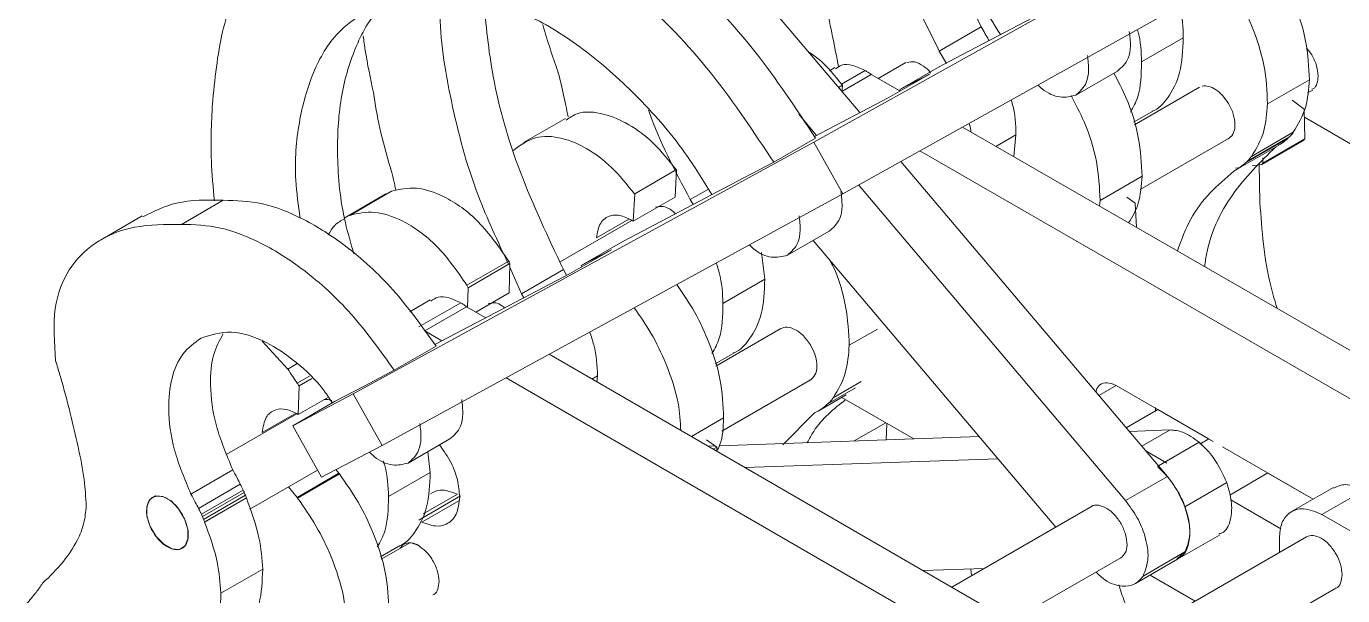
# Model space of a CAD drawing. Header units: inches. Extents: x 0 to 44.3, y 0 to 33.7.
# Drawn here: x 27.914 to 29.305, y 22.291 to 22.893 of the extents above; entities that cross this region are included whole.
import ezdxf

# ---------------------------------------------------------------- set-up
doc = ezdxf.new("R2010")
doc.units = ezdxf.units.IN
doc.header["$MEASUREMENT"] = 0

msp = doc.modelspace()

# ---------------------------------------------------------------- linework, layer by layer
at = {"color": 7, "linetype": 'Continuous', "lineweight": 15}
for p, q in [((29.3074, 23.0835), (28.7461, 22.7703)), ((28.7946, 22.8016), (28.5906, 23.0429)), ((29.3379, 23.029), (28.7766, 22.7158)), ((28.8897, 22.9631), (28.9228, 22.8922)), ((28.881, 22.8516), (28.9769, 22.9019)), ((28.9228, 22.8922), (28.8786, 22.8667)), ((29.1363, 22.8807), (29.0922, 22.8552)), ((28.8786, 22.8667), (28.8862, 22.8535)), ((28.4755, 22.8453), (28.4756, 22.8453)), ((28.7683, 22.8492), (28.7625, 22.8458)), ((28.8431, 22.8547), (28.8139, 22.8378)), ((28.8368, 22.826), (28.881, 22.8516)), ((29.0669, 22.8456), (29.0227, 22.8201)), ((28.7721, 22.8282), (28.7762, 22.8306)), ((28.7756, 22.8241), (28.8066, 22.842)), ((28.776, 22.8255), (28.7762, 22.8306)), ((28.837, 22.8245), (28.8066, 22.842)), ((28.8246, 22.8173), (28.8688, 22.8428)), ((28.8688, 22.8428), (28.8368, 22.826)), ((29.2253, 22.8108), (29.2695, 22.8363)), ((28.7467, 22.7764), (28.8246, 22.8173)), ((28.8375, 22.8248), (28.8368, 22.826)), ((29.1534, 22.8286), (29.0846, 22.7889)), ((29.2676, 22.8224), (29.273, 22.8255)), ((29.0838, 22.7914), (29.1031, 22.8025)), ((29.2512, 22.8149), (29.264, 22.8053)), ((29.264, 22.8053), (29.2646, 22.7738)), ((28.4836, 22.7955), (28.4394, 22.77)), ((28.749, 22.7776), (28.7303, 22.7999)), ((29.2642, 22.7967), (29.5082, 22.6561)), ((28.7479, 22.7747), (28.7037, 22.7492)), ((29.4588, 22.4662), (28.9031, 22.7864)), ((28.9596, 22.7783), (28.9572, 22.7552)), ((29.0907, 22.7203), (29.1849, 22.7746)), ((29.1837, 22.774), (29.1849, 22.7746)), ((29.203, 22.7494), (29.2471, 22.7749)), ((29.2043, 22.7505), (29.2485, 22.776)), ((29.2083, 22.7554), (29.2525, 22.7809)), ((28.7461, 22.7703), (28.2595, 22.5044)), ((28.7766, 22.7158), (28.7461, 22.7703)), ((29.416, 22.4398), (28.8581, 22.7613)), ((29.1925, 22.7414), (29.2367, 22.7669)), ((29.2021, 22.7486), (29.2463, 22.7741)), ((29.2635, 22.7725), (29.2193, 22.7469)), ((29.2646, 22.7738), (29.2205, 22.7483)), ((28.7037, 22.7492), (28.6723, 22.7327)), ((29.1195, 22.4172), (28.8381, 22.7501)), ((29.2193, 22.7469), (29.2089, 22.7455)), ((29.2164, 22.7472), (29.2173, 22.7067)), ((29.2203, 22.754), (29.2205, 22.7483)), ((28.2988, 22.7434), (28.2988, 22.7433)), ((28.5444, 22.6656), (28.6723, 22.7327)), ((28.5569, 22.716), (28.6011, 22.7415)), ((28.5996, 22.7124), (28.6011, 22.7415)), ((29.0485, 22.7089), (29.0927, 22.7344)), ((29.1967, 22.7438), (29.1914, 22.7431)), ((28.6347, 22.7209), (28.6155, 22.7098)), ((29.0753, 22.3917), (28.7934, 22.7252)), ((28.1222, 22.7091), (28.078, 22.6836)), ((28.2941, 22.7157), (28.2499, 22.6902)), ((28.2559, 22.6931), (28.3001, 22.7186)), ((28.7766, 22.7158), (28.29, 22.4499)), ((28.5554, 22.6869), (28.5569, 22.716)), ((28.5554, 22.6869), (28.5996, 22.7124)), ((28.5569, 22.716), (28.5567, 22.7157)), ((28.6155, 22.7098), (28.6185, 22.7045)), ((29.0477, 22.703), (29.0485, 22.7089)), ((29.0768, 22.7122), (29.0856, 22.706)), ((29.0856, 22.706), (29.0869, 22.6804)), ((28.0368, 22.6925), (27.9926, 22.667)), ((28.5538, 22.6876), (28.478, 22.6439)), ((28.5002, 22.64), (28.5444, 22.6656)), ((28.7623, 22.6764), (28.7181, 22.6509)), ((28.7454, 22.6667), (29.0016, 22.3636)), ((28.488, 22.6313), (28.5322, 22.6568)), ((28.5322, 22.6568), (28.5002, 22.64)), ((28.6909, 22.6538), (28.6943, 22.6255)), ((28.3796, 22.6193), (28.4238, 22.6448)), ((28.3808, 22.6166), (28.425, 22.6421)), ((28.4244, 22.6113), (28.425, 22.6421)), ((28.425, 22.6385), (28.4374, 22.6103)), ((28.4816, 22.6358), (28.4374, 22.6103)), ((28.4816, 22.6358), (28.485, 22.6298)), ((28.5009, 22.6388), (28.5002, 22.64)), ((28.3457, 22.5566), (28.488, 22.6313)), ((28.6943, 22.6255), (28.6501, 22.6)), ((28.3804, 22.5959), (28.3808, 22.6166)), ((28.3891, 22.5909), (28.4244, 22.6113)), ((28.4374, 22.6103), (28.4398, 22.606)), ((28.341, 22.6039), (28.3192, 22.5913)), ((28.3289, 22.5752), (28.3731, 22.6007)), ((28.3351, 22.5711), (28.3793, 22.5966)), ((28.3996, 22.5849), (28.3793, 22.5966)), ((28.3533, 22.5606), (28.3351, 22.5711)), ((28.7113, 22.5734), (28.6427, 22.5338)), ((28.1906, 22.5307), (28.1633, 22.56)), ((28.347, 22.555), (28.3028, 22.5295)), ((27.9452, 22.5392), (27.9452, 22.5392)), ((29.0313, 22.2196), (28.4664, 22.5463)), ((28.6419, 22.5363), (28.661, 22.5473)), ((28.1906, 22.5307), (28.2005, 22.5364)), ((28.3028, 22.5295), (28.2718, 22.5131)), ((28.2005, 22.5158), (28.2134, 22.5233)), ((28.2015, 22.4828), (28.2024, 22.5128)), ((28.2024, 22.5128), (28.216, 22.5207)), ((28.2398, 22.4964), (28.2718, 22.5131)), ((29.0313, 22.1685), (28.421, 22.5214)), ((28.5176, 22.5235), (28.5169, 22.517)), ((28.6489, 22.4652), (28.7433, 22.5197)), ((28.7411, 22.519), (28.7432, 22.5196)), ((28.7603, 22.4936), (28.79, 22.5108)), ((28.7665, 22.5004), (28.7961, 22.5176)), ((29.1679, 22.4542), (29.0653, 22.5133)), ((28.2595, 22.5044), (28.1956, 22.4708)), ((28.1956, 22.4708), (28.2398, 22.4964)), ((28.2015, 22.4828), (28.2333, 22.5011)), ((28.29, 22.4499), (28.2595, 22.5044)), ((28.7505, 22.4862), (28.7802, 22.5033)), ((28.7756, 22.5007), (28.8516, 22.4569)), ((28.2, 22.4834), (28.1262, 22.4408)), ((28.7132, 22.4507), (28.7468, 22.4843)), ((29.107, 22.4857), (29.1068, 22.4899)), ((29.1095, 22.4878), (29.1631, 22.4569)), ((28.2261, 22.4163), (28.1956, 22.4708)), ((28.7886, 22.4547), (28.822, 22.4739)), ((28.8232, 22.4732), (28.8225, 22.4559)), ((28.3617, 22.4569), (28.3175, 22.4314)), ((28.6328, 22.4559), (28.6435, 22.448)), ((28.9207, 22.4593), (28.6464, 22.4497)), ((29.1225, 22.4664), (29.0792, 22.4648)), ((29.1632, 22.4569), (29.1538, 22.4515)), ((28.29, 22.4499), (28.2261, 22.4163)), ((28.3383, 22.4433), (28.341, 22.4215)), ((28.6414, 22.4495), (28.6341, 22.4493)), ((28.6435, 22.448), (28.6399, 22.4459)), ((28.6435, 22.448), (28.6436, 22.4438)), ((29.0967, 22.4442), (29.1189, 22.4314)), ((29.2736, 22.3933), (29.1778, 22.4485)), ((28.9404, 22.436), (28.6732, 22.4267)), ((28.1324, 22.4242), (28.0882, 22.3986)), ((28.1505, 22.3826), (28.2219, 22.4239)), ((28.2002, 22.3951), (28.2444, 22.4206)), ((28.2008, 22.3944), (28.245, 22.4199)), ((28.2008, 22.3944), (28.245, 22.4199)), ((28.2444, 22.4206), (28.2414, 22.4243)), ((28.245, 22.4199), (28.2444, 22.4206)), ((28.245, 22.4199), (28.245, 22.4199)), ((28.341, 22.4215), (28.2968, 22.396)), ((29.0753, 22.3917), (29.1195, 22.4172)), ((29.1854, 22.3976), (29.2257, 22.4209)), ((29.2257, 22.4208), (29.2736, 22.3932)), ((28.1403, 22.4089), (28.0962, 22.3834)), ((28.1434, 22.4028), (28.0992, 22.3773)), ((28.1445, 22.4003), (28.1003, 22.3748)), ((28.2002, 22.3951), (28.1912, 22.4061)), ((29.138, 22.3852), (29.1822, 22.4107)), ((29.2949, 22.4056), (29.2507, 22.3801)), ((29.2827, 22.377), (29.3269, 22.4025)), ((28.1457, 22.3973), (28.1015, 22.3718)), ((28.1467, 22.3947), (28.1025, 22.3692)), ((28.1468, 22.3945), (28.1026, 22.369)), ((28.2008, 22.3944), (28.2002, 22.3951)), ((28.2008, 22.3944), (28.2008, 22.3944)), ((28.3288, 22.3711), (28.373, 22.3966)), ((28.3322, 22.369), (28.3711, 22.3914)), ((29.0393, 22.3854), (28.8918, 22.3003)), ((29.1866, 22.3924), (29.2395, 22.3619)), ((29.5164, 22.2423), (29.2827, 22.377)), ((28.3192, 22.347), (28.2891, 22.3297)), ((28.3288, 22.3441), (28.3284, 22.3443)), ((29.1303, 22.3297), (29.1745, 22.3552)), ((29.2664, 22.3534), (29.1306, 22.275)), ((29.2378, 22.3518), (29.2378, 22.3369)), ((28.2883, 22.3322), (28.3077, 22.3434)), ((28.9543, 22.2642), (29.0704, 22.3312)), ((29.086, 22.3042), (29.1302, 22.3297)), ((29.0939, 22.312), (29.1381, 22.3375)), ((29.13, 22.3301), (29.1381, 22.3375)), ((28.164, 22.3194), (28.1198, 22.2939)), ((28.8616, 22.3177), (28.926, 22.32)), ((29.1013, 22.313), (29.1489, 22.2856)), ((29.1618, 22.2209), (29.2976, 22.2993))]:
    msp.add_line(p, q, dxfattribs=at)
at = {"color": 8, "linetype": 'Continuous', "lineweight": 15}
for p, q in [((28.7754, 22.8316), (28.8004, 22.846)), ((28.9596, 22.7783), (28.9384, 22.766)), ((28.5165, 22.6695), (28.5505, 22.6891)), ((28.7835, 22.5559), (28.8132, 22.573)), ((28.5176, 22.5235), (28.5117, 22.5201)), ((29.0471, 22.5028), (29.0653, 22.5133)), ((28.1635, 22.4636), (28.1987, 22.4839)), ((29.0761, 22.4685), (29.1095, 22.4878)), ((28.6167, 22.4594), (28.6508, 22.4791)), ((29.0926, 22.4491), (29.1225, 22.4664)), ((29.11, 22.4284), (29.1531, 22.4533)), ((28.3336, 22.3776), (28.3696, 22.3984))]:
    msp.add_line(p, q, dxfattribs=at)
at = {"color": 7, "linetype": 'Continuous', "lineweight": 15, "flags": 128}
msp.add_lwpolyline([(28.0452, 22.3642), (28.0417, 22.3753), (28.0415, 22.3854), (28.0446, 22.3928), (28.0506, 22.3966), (28.0585, 22.396), (28.0671, 22.3913), (28.0751, 22.383), (28.0814, 22.3726), (28.0848, 22.3614), (28.085, 22.3514), (28.0819, 22.3439), (28.0759, 22.3402), (28.0681, 22.3407), (28.0594, 22.3455), (28.0514, 22.3537), (28.0452, 22.3642)], dxfattribs=at)
at = {"color": 7, "linetype": 'Continuous', "lineweight": 15}
for points, knots in [([(28.9431, 22.8842), (28.9289, 22.9074), (28.8954, 22.9618), (28.831, 23.0348), (28.7566, 23.1004), (28.6853, 23.1446), (28.6203, 23.1707), (28.5627, 23.1815), (28.5078, 23.1797), (28.4763, 23.1665), (28.4603, 23.1598)], [0, 0, 0, 0, 0.1083842, 0.2539875, 0.3973761, 0.5400737, 0.6525716, 0.7660476, 0.8814207, 1, 1, 1, 1]), ([(28.2638, 23.0497), (28.2835, 23.0575), (28.3223, 23.0728), (28.3914, 23.0691), (28.4636, 23.0469), (28.5386, 23.0054), (28.6134, 22.9453), (28.6863, 22.868), (28.7272, 22.8061), (28.7479, 22.7747)], [0, 0, 0, 0, 0.144583, 0.284827, 0.42289, 0.56018, 0.704334, 0.850233, 1, 1, 1, 1]), ([(28.8005, 23.0586), (28.8105, 23.0269), (28.8311, 22.9622), (28.8625, 22.8989), (28.8786, 22.8667)], [0, 0, 0, 0, 0.490327, 1, 1, 1, 1]), ([(28.2196, 23.0242), (28.2393, 23.032), (28.2781, 23.0473), (28.3472, 23.0436), (28.4194, 23.0214), (28.4944, 22.9799), (28.5692, 22.9198), (28.6421, 22.8425), (28.683, 22.7806), (28.7037, 22.7492)], [0, 0, 0, 0, 0.144583, 0.2848275, 0.4228897, 0.5601804, 0.7043337, 0.8502335, 1, 1, 1, 1]), ([(28.1111, 22.8153), (28.1139, 22.8415), (28.1195, 22.8943), (28.1452, 22.9532), (28.1752, 22.9944), (28.1986, 23.0096), (28.2086, 23.0161)], [0, 0, 0, 0, 0.292519, 0.587826, 0.824237, 1, 1, 1, 1]), ([(28.7723, 22.8499), (28.768, 22.8712), (28.7606, 22.9086), (28.751, 22.9546), (28.7454, 22.9821), (28.7423, 22.9937), (28.7416, 22.9966)], [0, 0, 0, 0, 0.436999, 0.766526, 0.940034, 1, 1, 1, 1]), ([(29.2695, 22.8363), (29.2689, 22.8497), (29.2677, 22.8762), (29.2546, 22.9163), (29.2404, 22.9469), (29.2302, 22.9618), (29.2266, 22.9669)], [0, 0, 0, 0, 0.321807, 0.632637, 0.87441, 1, 1, 1, 1]), ([(29.2253, 22.8108), (29.2247, 22.8242), (29.2236, 22.8506), (29.2104, 22.8908), (29.1961, 22.9216), (29.1857, 22.9367), (29.182, 22.942)], [0, 0, 0, 0, 0.320191, 0.62946, 0.870019, 1, 1, 1, 1]), ([(28.6385, 22.715), (28.6291, 22.7301), (28.6054, 22.7686), (28.5586, 22.8214), (28.5028, 22.8706), (28.4443, 22.9069), (28.3857, 22.9282), (28.3286, 22.9335), (28.2968, 22.9213), (28.2807, 22.9151)], [0, 0, 0, 0, 0.095834, 0.243562, 0.389043, 0.533823, 0.686048, 0.840551, 1, 1, 1, 1]), ([(28.3525, 22.928), (28.352, 22.9219), (28.3496, 22.8871), (28.3617, 22.8141), (28.3852, 22.7229), (28.4121, 22.6659), (28.4233, 22.6422)], [0, 0, 0, 0, 0.072965, 0.412366, 0.756089, 1, 1, 1, 1]), ([(28.2996, 22.9206), (28.2956, 22.9176), (28.2791, 22.9056), (28.2605, 22.8706), (28.2448, 22.8183), (28.2416, 22.7555), (28.2465, 22.6991), (28.2571, 22.6634), (28.2603, 22.6524)], [0, 0, 0, 0, 0.069058, 0.278255, 0.484194, 0.688978, 0.903988, 1, 1, 1, 1]), ([(28.3973, 22.9215), (28.3998, 22.8945), (28.4052, 22.8358), (28.4334, 22.7375), (28.4654, 22.67), (28.4816, 22.6358)], [0, 0, 0, 0, 0.294912, 0.642634, 1, 1, 1, 1]), ([(29.1321, 22.9142), (29.1322, 22.914), (29.1359, 22.9022), (29.1361, 22.8913), (29.1363, 22.8807)], [0, 0, 0, 0, 0.019406, 1, 1, 1, 1]), ([(28.2713, 22.9077), (28.2616, 22.901), (28.2393, 22.8857), (28.2159, 22.8455), (28.2011, 22.7925), (28.1965, 22.7398), (28.2017, 22.7036), (28.2036, 22.6901)], [0, 0, 0, 0, 0.178376, 0.409885, 0.637789, 0.864414, 1, 1, 1, 1]), ([(28.4756, 22.8453), (28.47, 22.8614), (28.4643, 22.878), (28.4599, 22.8944), (28.4598, 22.8949)], [0, 0, 0, 0, 0.968577, 1, 1, 1, 1]), ([(28.9228, 22.8922), (28.9255, 22.8877), (28.9284, 22.8829), (28.9309, 22.878), (28.931, 22.8778)], [0, 0, 0, 0, 0.957889, 1, 1, 1, 1]), ([(29.0793, 22.8874), (29.0799, 22.8822), (29.0812, 22.8717), (29.0783, 22.8555), (29.0712, 22.8494), (29.0669, 22.8456)], [0, 0, 0, 0, 0.276451, 0.55321, 1, 1, 1, 1]), ([(29.0877, 22.8894), (29.0879, 22.8889), (29.0917, 22.877), (29.0919, 22.8658), (29.0922, 22.8552)], [0, 0, 0, 0, 0.039238, 1, 1, 1, 1]), ([(28.2809, 22.823), (28.2777, 22.8379), (28.2734, 22.858), (28.2708, 22.8775), (28.2701, 22.8826)], [0, 0, 0, 0, 0.739518, 1, 1, 1, 1]), ([(29.1363, 22.8807), (29.1358, 22.8679), (29.1347, 22.8427), (29.1214, 22.8181), (29.1102, 22.8052), (29.1033, 22.8028), (29.103, 22.8027)], [0, 0, 0, 0, 0.3631284, 0.7138704, 0.9866875, 1, 1, 1, 1]), ([(28.7762, 22.8306), (28.7683, 22.8405), (28.757, 22.8548), (28.744, 22.8634), (28.7401, 22.866)], [0, 0, 0, 0, 0.697165, 1, 1, 1, 1]), ([(29.0351, 22.8619), (29.0357, 22.8567), (29.037, 22.8462), (29.0341, 22.83), (29.027, 22.8239), (29.0227, 22.8201)], [0, 0, 0, 0, 0.2764509, 0.5532102, 1, 1, 1, 1]), ([(29.2788, 22.8403), (29.2783, 22.8442), (29.2775, 22.852), (29.2723, 22.863), (29.2679, 22.8682), (29.2663, 22.8702)], [0, 0, 0, 0, 0.392979, 0.773059, 1, 1, 1, 1]), ([(28.4758, 22.8447), (28.4757, 22.8448), (28.4756, 22.845), (28.4756, 22.8453), (28.4755, 22.8453)], [0, 0, 0, 0, 0.605176, 1, 1, 1, 1]), ([(28.4761, 22.8437), (28.476, 22.8439), (28.4759, 22.8442), (28.4758, 22.8446), (28.4758, 22.8447)], [0, 0, 0, 0, 0.560071, 1, 1, 1, 1]), ([(28.8004, 22.846), (28.796, 22.8481), (28.7872, 22.8522), (28.7759, 22.8532), (28.7711, 22.8494), (28.7691, 22.8479)], [0, 0, 0, 0, 0.378133, 0.743167, 1, 1, 1, 1]), ([(28.8066, 22.842), (28.8055, 22.8428), (28.8034, 22.8443), (28.8013, 22.8455), (28.8004, 22.846)], [0, 0, 0, 0, 0.5553537, 1, 1, 1, 1]), ([(28.8444, 22.8546), (28.8471, 22.8552), (28.8524, 22.8563), (28.8613, 22.8515), (28.8671, 22.8469), (28.8691, 22.8439), (28.8692, 22.8438)], [0, 0, 0, 0, 0.361158, 0.711033, 0.988104, 1, 1, 1, 1]), ([(29.0922, 22.8552), (29.0919, 22.8421), (29.0914, 22.8214), (29.0834, 22.8074), (29.0804, 22.8022)], [0, 0, 0, 0, 0.630054, 1, 1, 1, 1]), ([(28.4866, 22.7972), (28.4857, 22.8012), (28.4831, 22.8137), (28.48, 22.8292), (28.4769, 22.8408), (28.4761, 22.8437)], [0, 0, 0, 0, 0.261453, 0.810309, 1, 1, 1, 1]), ([(29.0227, 22.8201), (29.0174, 22.8188), (29.0069, 22.8161), (28.9916, 22.8224), (28.9842, 22.8295), (28.9828, 22.8308)], [0, 0, 0, 0, 0.455305, 0.895365, 1, 1, 1, 1]), ([(29.0927, 22.7344), (29.092, 22.7478), (29.0908, 22.7742), (29.079, 22.8126), (29.0675, 22.8348), (29.063, 22.8434)], [0, 0, 0, 0, 0.3884656, 0.7636815, 1, 1, 1, 1]), ([(29.2525, 22.7809), (29.2576, 22.7892), (29.2669, 22.8044), (29.2687, 22.8264), (29.2695, 22.8363)], [0, 0, 0, 0, 0.551073, 1, 1, 1, 1]), ([(29.272, 22.8264), (29.2727, 22.8266), (29.2753, 22.8273), (29.2779, 22.8321), (29.2785, 22.8375), (29.2788, 22.8403)], [0, 0, 0, 0, 0.1337023, 0.5598643, 1, 1, 1, 1]), ([(28.2988, 22.7433), (28.2948, 22.7574), (28.287, 22.7844), (28.2828, 22.8105), (28.2809, 22.823)], [0, 0, 0, 0, 0.522663, 1, 1, 1, 1]), ([(29.0485, 22.7089), (29.0478, 22.7223), (29.0466, 22.7486), (29.0345, 22.7876), (29.0227, 22.8104), (29.018, 22.8196)], [0, 0, 0, 0, 0.382546, 0.752045, 1, 1, 1, 1]), ([(29.1849, 22.7746), (29.1866, 22.7763), (29.1901, 22.7797), (29.1914, 22.7891), (29.1896, 22.8), (29.1847, 22.8109), (29.1779, 22.82), (29.1705, 22.8264), (29.1628, 22.8301), (29.1585, 22.8298), (29.1562, 22.8297)], [0, 0, 0, 0, 0.135992, 0.267277, 0.398561, 0.534552, 0.653928, 0.769122, 0.88358, 1, 1, 1, 1]), ([(28.1129, 22.7085), (28.1116, 22.7226), (28.1081, 22.7598), (28.11, 22.794), (28.1111, 22.8153)], [0, 0, 0, 0, 0.38117, 1, 1, 1, 1]), ([(28.6009, 22.7412), (28.593, 22.751), (28.5775, 22.7704), (28.5505, 22.7904), (28.5227, 22.8018), (28.499, 22.8039), (28.4883, 22.7964), (28.4846, 22.7938)], [0, 0, 0, 0, 0.212332, 0.418616, 0.624531, 0.871156, 1, 1, 1, 1]), ([(28.5714, 22.8041), (28.5716, 22.8035), (28.5827, 22.7716), (28.5993, 22.7405), (28.6155, 22.7098)], [0, 0, 0, 0, 0.016935, 1, 1, 1, 1]), ([(28.9544, 22.815), (28.9549, 22.8137), (28.959, 22.8009), (28.9593, 22.789), (28.9596, 22.7783)], [0, 0, 0, 0, 0.102128, 1, 1, 1, 1]), ([(29.2083, 22.7554), (29.2134, 22.7637), (29.2227, 22.7789), (29.2245, 22.8009), (29.2253, 22.8108)], [0, 0, 0, 0, 0.551073, 1, 1, 1, 1]), ([(28.91, 22.7902), (28.9106, 22.7887), (28.9117, 22.7856), (28.9119, 22.7827), (28.912, 22.7812)], [0, 0, 0, 0, 0.503507, 1, 1, 1, 1]), ([(28.5567, 22.7157), (28.5488, 22.7255), (28.5333, 22.7449), (28.5064, 22.7648), (28.4784, 22.7765), (28.4501, 22.7778), (28.436, 22.7671), (28.4287, 22.7616)], [0, 0, 0, 0, 0.188124, 0.37089, 0.553328, 0.771835, 1, 1, 1, 1]), ([(29.2463, 22.7741), (29.2464, 22.7743), (29.2467, 22.7745), (29.247, 22.7748), (29.2471, 22.7749)], [0, 0, 0, 0, 0.560542, 1, 1, 1, 1]), ([(29.2471, 22.7749), (29.2474, 22.7751), (29.2479, 22.7755), (29.2483, 22.7759), (29.2485, 22.776)], [0, 0, 0, 0, 0.561161, 1, 1, 1, 1]), ([(29.2485, 22.776), (29.2493, 22.7768), (29.2507, 22.7782), (29.2519, 22.78), (29.2524, 22.7808)], [0, 0, 0, 0, 0.564393, 1, 1, 1, 1]), ([(29.2524, 22.7808), (29.2524, 22.7808), (29.2524, 22.7808), (29.2525, 22.7808), (29.2525, 22.7809), (29.2525, 22.7809)], [0, 0, 0, 0, 0.320826, 0.592047, 1, 1, 1, 1]), ([(29.1589, 22.639), (29.1592, 22.6415), (29.1632, 22.6718), (29.1864, 22.7185), (29.2178, 22.7496), (29.2338, 22.7653)], [0, 0, 0, 0, 0.0434159, 0.515166, 1, 1, 1, 1]), ([(29.2366, 22.7671), (29.2381, 22.7679), (29.2416, 22.7698), (29.2446, 22.7726), (29.2463, 22.7741)], [0, 0, 0, 0, 0.436121, 1, 1, 1, 1]), ([(29.2646, 22.7738), (29.2645, 22.7735), (29.2641, 22.7731), (29.2637, 22.7727), (29.2635, 22.7725)], [0, 0, 0, 0, 0.492462, 1, 1, 1, 1]), ([(29.1896, 22.7398), (29.1921, 22.7412), (29.1965, 22.7436), (29.2004, 22.7471), (29.2021, 22.7486)], [0, 0, 0, 0, 0.55995, 1, 1, 1, 1]), ([(29.2021, 22.7486), (29.2023, 22.7487), (29.2025, 22.749), (29.2028, 22.7493), (29.203, 22.7494)], [0, 0, 0, 0, 0.560542, 1, 1, 1, 1]), ([(29.203, 22.7494), (29.2032, 22.7496), (29.2037, 22.75), (29.2041, 22.7504), (29.2043, 22.7505)], [0, 0, 0, 0, 0.561161, 1, 1, 1, 1]), ([(29.2043, 22.7505), (29.2051, 22.7513), (29.2065, 22.7527), (29.2077, 22.7545), (29.2082, 22.7552)], [0, 0, 0, 0, 0.564393, 1, 1, 1, 1]), ([(29.2082, 22.7552), (29.2082, 22.7553), (29.2082, 22.7553), (29.2083, 22.7553), (29.2083, 22.7554), (29.2083, 22.7554)], [0, 0, 0, 0, 0.320826, 0.592047, 1, 1, 1, 1]), ([(29.2205, 22.7483), (29.2203, 22.748), (29.2199, 22.7476), (29.2195, 22.7472), (29.2193, 22.7469)], [0, 0, 0, 0, 0.492462, 1, 1, 1, 1]), ([(28.2991, 22.7427), (28.299, 22.7428), (28.2989, 22.7431), (28.2989, 22.7433), (28.2988, 22.7434)], [0, 0, 0, 0, 0.60552, 1, 1, 1, 1]), ([(28.2994, 22.7417), (28.2993, 22.7419), (28.2992, 22.7422), (28.2991, 22.7426), (28.2991, 22.7427)], [0, 0, 0, 0, 0.559969, 1, 1, 1, 1]), ([(28.3045, 22.7201), (28.3041, 22.7218), (28.3029, 22.7274), (28.3014, 22.7346), (28.2998, 22.7402), (28.2994, 22.7417)], [0, 0, 0, 0, 0.235932, 0.782562, 1, 1, 1, 1]), ([(29.0786, 22.6852), (29.0825, 22.6917), (29.0905, 22.7051), (29.092, 22.7244), (29.0927, 22.7344)], [0, 0, 0, 0, 0.485966, 1, 1, 1, 1]), ([(29.1301, 22.6555), (29.1344, 22.6672), (29.1475, 22.7032), (29.1726, 22.7251), (29.1896, 22.7398)], [0, 0, 0, 0, 0.3244129, 1, 1, 1, 1]), ([(28.4238, 22.6448), (28.4137, 22.6594), (28.3935, 22.6884), (28.3577, 22.7136), (28.3253, 22.7244), (28.3086, 22.7206), (28.3001, 22.7186)], [0, 0, 0, 0, 0.277052, 0.55072, 0.77057, 1, 1, 1, 1]), ([(28.0374, 22.6914), (28.0488, 22.6972), (28.074, 22.7099), (28.1052, 22.7094), (28.1222, 22.7091)], [0, 0, 0, 0, 0.453525, 1, 1, 1, 1]), ([(28.1222, 22.7091), (28.1358, 22.7087), (28.1628, 22.7079), (28.2073, 22.6904), (28.2544, 22.6605), (28.3034, 22.616), (28.3324, 22.5755), (28.347, 22.555)], [0, 0, 0, 0, 0.187705, 0.372793, 0.557254, 0.775985, 1, 1, 1, 1]), ([(28.7747, 22.7182), (28.7753, 22.713), (28.7766, 22.7025), (28.7736, 22.6863), (28.7666, 22.6802), (28.7623, 22.6764)], [0, 0, 0, 0, 0.276453, 0.553211, 1, 1, 1, 1]), ([(29.2173, 22.7067), (29.2193, 22.6774), (29.2217, 22.6411), (29.2331, 22.6024), (29.2353, 22.5949)], [0, 0, 0, 0, 0.807325, 1, 1, 1, 1]), ([(28.3796, 22.6193), (28.3695, 22.6339), (28.3493, 22.6629), (28.3135, 22.6881), (28.2811, 22.6989), (28.2644, 22.6951), (28.2559, 22.6931)], [0, 0, 0, 0, 0.277052, 0.55072, 0.77057, 1, 1, 1, 1]), ([(28.5165, 22.6695), (28.5175, 22.6751), (28.5195, 22.6863), (28.5301, 22.6934), (28.5425, 22.6938), (28.5511, 22.6892), (28.5554, 22.6869)], [0, 0, 0, 0, 0.283652, 0.557926, 0.77507, 1, 1, 1, 1]), ([(28.579, 22.7018), (28.5817, 22.7023), (28.5869, 22.7033), (28.5948, 22.6998), (28.5988, 22.6958), (28.6, 22.6947)], [0, 0, 0, 0, 0.4275646, 0.8417401, 1, 1, 1, 1]), ([(28.7305, 22.6927), (28.7311, 22.6875), (28.7324, 22.677), (28.7294, 22.6608), (28.7224, 22.6547), (28.7181, 22.6509)], [0, 0, 0, 0, 0.276453, 0.553211, 1, 1, 1, 1]), ([(27.9452, 22.5392), (27.9439, 22.5585), (27.9413, 22.5961), (27.9579, 22.6379), (27.987, 22.6669), (28.0277, 22.6834), (28.0612, 22.6835), (28.078, 22.6836)], [0, 0, 0, 0, 0.190083, 0.370169, 0.552872, 0.775402, 1, 1, 1, 1]), ([(28.078, 22.6836), (28.0916, 22.6832), (28.1186, 22.6824), (28.1631, 22.6649), (28.2102, 22.635), (28.2592, 22.5905), (28.2882, 22.55), (28.3028, 22.5295)], [0, 0, 0, 0, 0.187705, 0.372793, 0.557254, 0.775985, 1, 1, 1, 1]), ([(28.2504, 22.6894), (28.2467, 22.6875), (28.2395, 22.6837), (28.2352, 22.676), (28.2331, 22.6722)], [0, 0, 0, 0, 0.5165058, 1, 1, 1, 1]), ([(28.7181, 22.6509), (28.7127, 22.6496), (28.7023, 22.6469), (28.6869, 22.6532), (28.6794, 22.6604), (28.6779, 22.6619)], [0, 0, 0, 0, 0.452696, 0.890234, 1, 1, 1, 1]), ([(28.425, 22.6421), (28.4248, 22.6426), (28.4244, 22.6435), (28.424, 22.6444), (28.4238, 22.6448)], [0, 0, 0, 0, 0.492462, 1, 1, 1, 1]), ([(28.643, 22.6428), (28.6441, 22.6394), (28.6491, 22.6245), (28.6497, 22.6107), (28.6501, 22.6)], [0, 0, 0, 0, 0.224371, 1, 1, 1, 1]), ([(28.7835, 22.5559), (28.7828, 22.5693), (28.7814, 22.5956), (28.7723, 22.6275), (28.7643, 22.6434), (28.7632, 22.6457)], [0, 0, 0, 0, 0.470789, 0.925522, 1, 1, 1, 1]), ([(28.6943, 22.6255), (28.6938, 22.6127), (28.6927, 22.5875), (28.6794, 22.5629), (28.6681, 22.5501), (28.6612, 22.5476), (28.6609, 22.5475)], [0, 0, 0, 0, 0.363129, 0.713873, 0.986691, 1, 1, 1, 1]), ([(28.3808, 22.6166), (28.3806, 22.6171), (28.3802, 22.618), (28.3798, 22.6188), (28.3796, 22.6193)], [0, 0, 0, 0, 0.492462, 1, 1, 1, 1]), ([(28.6508, 22.4791), (28.6502, 22.4925), (28.649, 22.5189), (28.636, 22.5592), (28.6198, 22.5933), (28.6071, 22.6115), (28.6012, 22.6199)], [0, 0, 0, 0, 0.297157, 0.584178, 0.807431, 1, 1, 1, 1]), ([(28.3731, 22.6007), (28.3689, 22.6027), (28.3605, 22.6067), (28.3492, 22.6078), (28.344, 22.6043), (28.3417, 22.6026)], [0, 0, 0, 0, 0.359681, 0.70718, 1, 1, 1, 1]), ([(28.3793, 22.5966), (28.3782, 22.5974), (28.3761, 22.5989), (28.3741, 22.6001), (28.3731, 22.6007)], [0, 0, 0, 0, 0.5553384, 1, 1, 1, 1]), ([(28.4023, 22.5998), (28.4043, 22.6002), (28.4081, 22.6012), (28.4144, 22.5997), (28.4181, 22.5966), (28.4195, 22.5954)], [0, 0, 0, 0, 0.388619, 0.764615, 1, 1, 1, 1]), ([(28.6055, 22.4658), (28.605, 22.4753), (28.6038, 22.4977), (28.5917, 22.5337), (28.5754, 22.5681), (28.5625, 22.5867), (28.5564, 22.5954)], [0, 0, 0, 0, 0.226797, 0.539223, 0.782237, 1, 1, 1, 1]), ([(28.6501, 22.6), (28.6498, 22.5869), (28.6494, 22.5663), (28.6414, 22.5523), (28.6385, 22.5472)], [0, 0, 0, 0, 0.6329726, 1, 1, 1, 1]), ([(28.2377, 22.4946), (28.2349, 22.499), (28.2238, 22.516), (28.1992, 22.5391), (28.1656, 22.5618), (28.1294, 22.5732), (28.1091, 22.5667), (28.0988, 22.5634)], [0, 0, 0, 0, 0.073896, 0.285627, 0.495084, 0.743203, 1, 1, 1, 1]), ([(28.122, 22.5678), (28.1183, 22.561), (28.1104, 22.5463), (28.1076, 22.5128), (28.1129, 22.4705), (28.1258, 22.4397), (28.1324, 22.4242)], [0, 0, 0, 0, 0.200985, 0.436554, 0.714731, 1, 1, 1, 1]), ([(28.5094, 22.5698), (28.5109, 22.5653), (28.5164, 22.5492), (28.5171, 22.5342), (28.5176, 22.5235)], [0, 0, 0, 0, 0.280491, 1, 1, 1, 1]), ([(28.7268, 22.5722), (28.7236, 22.5736), (28.7177, 22.5761), (28.7132, 22.5742), (28.7112, 22.5733)], [0, 0, 0, 0, 0.55059, 1, 1, 1, 1]), ([(28.7425, 22.5562), (28.7398, 22.56), (28.7351, 22.5668), (28.7293, 22.5706), (28.7268, 22.5722)], [0, 0, 0, 0, 0.568905, 1, 1, 1, 1]), ([(28.0988, 22.5634), (28.0919, 22.5584), (28.0782, 22.5486), (28.0669, 22.5219), (28.0632, 22.4875), (28.0687, 22.4449), (28.0816, 22.4142), (28.0882, 22.3986)], [0, 0, 0, 0, 0.192013, 0.377713, 0.561178, 0.777827, 1, 1, 1, 1]), ([(28.7432, 22.5196), (28.7452, 22.5216), (28.7491, 22.5255), (28.7497, 22.5358), (28.7475, 22.5465), (28.7442, 22.5529), (28.7425, 22.5562)], [0, 0, 0, 0, 0.284105, 0.558227, 0.775168, 1, 1, 1, 1]), ([(28.7665, 22.5004), (28.7716, 22.5088), (28.7809, 22.524), (28.7827, 22.546), (28.7835, 22.5559)], [0, 0, 0, 0, 0.5510789, 1, 1, 1, 1]), ([(27.9455, 22.5386), (27.9454, 22.5387), (27.9453, 22.5389), (27.9453, 22.5391), (27.9452, 22.5392)], [0, 0, 0, 0, 0.605415, 1, 1, 1, 1]), ([(27.9458, 22.5376), (27.9457, 22.5378), (27.9456, 22.5381), (27.9455, 22.5384), (27.9455, 22.5386)], [0, 0, 0, 0, 0.560288, 1, 1, 1, 1]), ([(27.9776, 22.3859), (27.977, 22.3951), (27.9759, 22.4154), (27.9691, 22.4487), (27.9606, 22.485), (27.9528, 22.5147), (27.9473, 22.5326), (27.9458, 22.5376)], [0, 0, 0, 0, 0.192399, 0.422026, 0.654285, 0.902602, 1, 1, 1, 1]), ([(28.2005, 22.5158), (28.1988, 22.5181), (28.1954, 22.5229), (28.1922, 22.528), (28.1906, 22.5307)], [0, 0, 0, 0, 0.473221, 1, 1, 1, 1]), ([(28.2024, 22.5128), (28.202, 22.5134), (28.2014, 22.5144), (28.2008, 22.5154), (28.2005, 22.5158)], [0, 0, 0, 0, 0.560483, 1, 1, 1, 1]), ([(29.0653, 22.5133), (29.062, 22.5147), (29.0555, 22.5175), (29.0484, 22.5147), (29.0447, 22.5105), (29.0443, 22.5071), (29.0442, 22.5063)], [0, 0, 0, 0, 0.338663, 0.665502, 0.924356, 1, 1, 1, 1]), ([(28.2282, 22.4982), (28.2293, 22.4985), (28.232, 22.4991), (28.2351, 22.498), (28.237, 22.4974)], [0, 0, 0, 0, 0.435081, 1, 1, 1, 1]), ([(28.3741, 22.4987), (28.3748, 22.4934), (28.376, 22.483), (28.3731, 22.4668), (28.3661, 22.4606), (28.3617, 22.4569)], [0, 0, 0, 0, 0.2764533, 0.5532111, 1, 1, 1, 1]), ([(28.7392, 22.4529), (28.7413, 22.457), (28.7517, 22.4762), (28.7673, 22.4886), (28.7796, 22.4984)], [0, 0, 0, 0, 0.210364, 1, 1, 1, 1]), ([(28.7603, 22.4936), (28.7616, 22.4947), (28.7639, 22.4965), (28.7657, 22.4992), (28.7664, 22.5003)], [0, 0, 0, 0, 0.566508, 1, 1, 1, 1]), ([(28.7664, 22.5003), (28.7664, 22.5003), (28.7665, 22.5003), (28.7665, 22.5004), (28.7665, 22.5004), (28.7665, 22.5004)], [0, 0, 0, 0, 0.322213, 0.594333, 1, 1, 1, 1]), ([(28.1635, 22.4636), (28.1644, 22.4694), (28.1661, 22.4808), (28.1763, 22.4883), (28.1886, 22.4892), (28.1971, 22.4849), (28.2015, 22.4828)], [0, 0, 0, 0, 0.2836472, 0.5579221, 0.7750697, 1, 1, 1, 1]), ([(28.7468, 22.4843), (28.7496, 22.4857), (28.7544, 22.4883), (28.7585, 22.492), (28.7603, 22.4936)], [0, 0, 0, 0, 0.559955, 1, 1, 1, 1]), ([(28.3299, 22.4731), (28.3306, 22.4679), (28.3318, 22.4575), (28.3289, 22.4413), (28.3219, 22.4351), (28.3175, 22.4314)], [0, 0, 0, 0, 0.276453, 0.553211, 1, 1, 1, 1]), ([(28.6435, 22.4438), (28.6447, 22.4461), (28.6498, 22.4555), (28.6504, 22.4689), (28.6508, 22.4791)], [0, 0, 0, 0, 0.240455, 1, 1, 1, 1]), ([(29.1531, 22.4533), (29.1473, 22.4575), (29.1367, 22.4652), (29.1269, 22.466), (29.1225, 22.4664)], [0, 0, 0, 0, 0.550205, 1, 1, 1, 1]), ([(28.3175, 22.4314), (28.3122, 22.43), (28.3017, 22.4273), (28.2862, 22.4338), (28.2784, 22.4412), (28.2767, 22.4429)], [0, 0, 0, 0, 0.445608, 0.876297, 1, 1, 1, 1]), ([(28.3508, 22.4505), (28.3551, 22.4444), (28.3633, 22.4328), (28.3706, 22.413), (28.3715, 22.4015), (28.372, 22.3956)], [0, 0, 0, 0, 0.360446, 0.67441, 1, 1, 1, 1]), ([(29.1822, 22.4107), (29.178, 22.42), (29.1705, 22.4365), (29.1584, 22.4482), (29.1531, 22.4533)], [0, 0, 0, 0, 0.567038, 1, 1, 1, 1]), ([(28.2912, 22.4338), (28.2918, 22.4322), (28.296, 22.419), (28.2964, 22.4067), (28.2968, 22.396)], [0, 0, 0, 0, 0.126447, 1, 1, 1, 1]), ([(29.138, 22.3852), (29.1338, 22.3945), (29.1263, 22.411), (29.1142, 22.4227), (29.1089, 22.4278)], [0, 0, 0, 0, 0.567038, 1, 1, 1, 1]), ([(28.1324, 22.4242), (28.1339, 22.4213), (28.1367, 22.4163), (28.1392, 22.4111), (28.1403, 22.4089)], [0, 0, 0, 0, 0.5596609, 1, 1, 1, 1]), ([(28.2973, 22.2749), (28.2967, 22.2883), (28.2955, 22.3147), (28.2825, 22.355), (28.2655, 22.3906), (28.2518, 22.4101), (28.245, 22.4199)], [0, 0, 0, 0, 0.288248, 0.566664, 0.783223, 1, 1, 1, 1]), ([(28.341, 22.4215), (28.3404, 22.4087), (28.3393, 22.3836), (28.326, 22.3589), (28.3148, 22.3461), (28.3079, 22.3436), (28.3076, 22.3435)], [0, 0, 0, 0, 0.363147, 0.713903, 0.986731, 1, 1, 1, 1]), ([(29.1381, 22.3375), (29.1404, 22.3434), (29.145, 22.3549), (29.1412, 22.3781), (29.1325, 22.3998), (29.1239, 22.4113), (29.1195, 22.4172)], [0, 0, 0, 0, 0.2836838, 0.557895, 0.7750138, 1, 1, 1, 1]), ([(28.1403, 22.4089), (28.1409, 22.4077), (28.142, 22.4057), (28.1429, 22.4037), (28.1434, 22.4028)], [0, 0, 0, 0, 0.562554, 1, 1, 1, 1]), ([(28.1434, 22.4028), (28.1436, 22.4023), (28.144, 22.4015), (28.1443, 22.4007), (28.1445, 22.4003)], [0, 0, 0, 0, 0.561412, 1, 1, 1, 1]), ([(28.1445, 22.4003), (28.1447, 22.3998), (28.1451, 22.3988), (28.1455, 22.3978), (28.1457, 22.3973)], [0, 0, 0, 0, 0.5608254, 1, 1, 1, 1]), ([(28.3696, 22.3984), (28.3631, 22.4009), (28.3522, 22.4051), (28.3445, 22.4006), (28.3413, 22.3988)], [0, 0, 0, 0, 0.593786, 1, 1, 1, 1]), ([(29.1738, 22.3564), (29.1755, 22.357), (29.1823, 22.3591), (29.187, 22.3721), (29.1881, 22.3906), (29.1842, 22.4039), (29.1822, 22.4107)], [0, 0, 0, 0, 0.115741, 0.454242, 0.722265, 1, 1, 1, 1]), ([(29.3269, 22.4025), (29.3201, 22.4055), (29.3081, 22.411), (29.2992, 22.4067), (29.2953, 22.4048)], [0, 0, 0, 0, 0.55901, 1, 1, 1, 1]), ([(27.9315, 22.3044), (27.9391, 22.3117), (27.9528, 22.3251), (27.9672, 22.3468), (27.9756, 22.3664), (27.977, 22.3798), (27.9776, 22.3859)], [0, 0, 0, 0, 0.357553, 0.6511328, 0.8408525, 1, 1, 1, 1]), ([(28.0447, 22.3653), (28.0434, 22.369), (28.041, 22.3763), (28.0413, 22.3854), (28.0436, 22.392), (28.0466, 22.3942), (28.0481, 22.3953)], [0, 0, 0, 0, 0.279675, 0.554738, 0.773424, 1, 1, 1, 1]), ([(28.0481, 22.3953), (28.0482, 22.3954), (28.0484, 22.3955), (28.0486, 22.3956), (28.0487, 22.3956)], [0, 0, 0, 0, 0.560217, 1, 1, 1, 1]), ([(28.0487, 22.3956), (28.0514, 22.3962), (28.0566, 22.3973), (28.0656, 22.3927), (28.0735, 22.3856), (28.0774, 22.3797), (28.0793, 22.3766)], [0, 0, 0, 0, 0.283259, 0.557633, 0.774898, 1, 1, 1, 1]), ([(28.0882, 22.3986), (28.0897, 22.3958), (28.0925, 22.3908), (28.095, 22.3856), (28.0962, 22.3834)], [0, 0, 0, 0, 0.559661, 1, 1, 1, 1]), ([(28.1457, 22.3973), (28.1459, 22.3969), (28.1462, 22.396), (28.1466, 22.3951), (28.1467, 22.3947)], [0, 0, 0, 0, 0.561457, 1, 1, 1, 1]), ([(28.1467, 22.3947), (28.1467, 22.3947), (28.1468, 22.3947), (28.1468, 22.3946), (28.1468, 22.3945), (28.1468, 22.3945)], [0, 0, 0, 0, 0.32103, 0.593498, 1, 1, 1, 1]), ([(28.1468, 22.3945), (28.1519, 22.3802), (28.1613, 22.3543), (28.1632, 22.3302), (28.164, 22.3194)], [0, 0, 0, 0, 0.551075, 1, 1, 1, 1]), ([(28.2531, 22.2494), (28.2525, 22.2628), (28.2513, 22.2892), (28.2383, 22.3295), (28.2213, 22.365), (28.2076, 22.3846), (28.2008, 22.3944)], [0, 0, 0, 0, 0.2882481, 0.5666641, 0.7832233, 1, 1, 1, 1]), ([(28.2968, 22.396), (28.2965, 22.383), (28.296, 22.3622), (28.288, 22.3481), (28.285, 22.3429)], [0, 0, 0, 0, 0.62863, 1, 1, 1, 1]), ([(28.372, 22.3956), (28.3712, 22.389), (28.3698, 22.3759), (28.3592, 22.3662), (28.3463, 22.3637), (28.3369, 22.3672), (28.3322, 22.369)], [0, 0, 0, 0, 0.284647, 0.559588, 0.776612, 1, 1, 1, 1]), ([(29.0754, 22.3557), (29.074, 22.3596), (29.0713, 22.3671), (29.0639, 22.377), (29.0553, 22.3843), (29.0467, 22.3872), (29.041, 22.3873), (29.0393, 22.3854), (29.0392, 22.3853)], [0, 0, 0, 0, 0.20155, 0.396126, 0.590701, 0.792251, 0.993801, 1, 1, 1, 1]), ([(29.0939, 22.312), (29.0962, 22.3179), (29.1008, 22.3294), (29.097, 22.3526), (29.0883, 22.3743), (29.0797, 22.3858), (29.0753, 22.3917)], [0, 0, 0, 0, 0.283684, 0.557895, 0.775014, 1, 1, 1, 1]), ([(29.1296, 22.3309), (29.1313, 22.3314), (29.1381, 22.3336), (29.1428, 22.3466), (29.1439, 22.3651), (29.14, 22.3784), (29.138, 22.3852)], [0, 0, 0, 0, 0.115741, 0.454242, 0.722265, 1, 1, 1, 1]), ([(28.0793, 22.3766), (28.0811, 22.3729), (28.0846, 22.3655), (28.0859, 22.3546), (28.084, 22.3458), (28.0789, 22.3404), (28.0714, 22.3392), (28.0641, 22.342), (28.0585, 22.346), (28.0544, 22.3499), (28.0506, 22.3546), (28.0472, 22.3598), (28.0455, 22.3635), (28.0447, 22.3653)], [0, 0, 0, 0, 0.119459, 0.234833, 0.350211, 0.469739, 0.589633, 0.705378, 0.763308, 0.821662, 0.881005, 0.942163, 1, 1, 1, 1]), ([(28.0962, 22.3834), (28.0967, 22.3822), (28.0978, 22.3802), (28.0988, 22.3782), (28.0992, 22.3773)], [0, 0, 0, 0, 0.562554, 1, 1, 1, 1]), ([(28.0992, 22.3773), (28.0994, 22.3768), (28.0998, 22.376), (28.1001, 22.3752), (28.1003, 22.3748)], [0, 0, 0, 0, 0.561412, 1, 1, 1, 1]), ([(28.1003, 22.3748), (28.1005, 22.3743), (28.1009, 22.3733), (28.1013, 22.3723), (28.1015, 22.3718)], [0, 0, 0, 0, 0.5608254, 1, 1, 1, 1]), ([(28.1015, 22.3718), (28.1017, 22.3713), (28.102, 22.3705), (28.1024, 22.3696), (28.1025, 22.3692)], [0, 0, 0, 0, 0.561457, 1, 1, 1, 1]), ([(29.2827, 22.377), (29.276, 22.3798), (29.263, 22.3854), (29.2484, 22.3802), (29.2394, 22.3688), (29.2383, 22.3575), (29.2378, 22.3518)], [0, 0, 0, 0, 0.2836731, 0.5592597, 0.7763646, 1, 1, 1, 1]), ([(28.1025, 22.3692), (28.1025, 22.3692), (28.1026, 22.3691), (28.1026, 22.3691), (28.1026, 22.369), (28.1026, 22.369)], [0, 0, 0, 0, 0.32103, 0.593498, 1, 1, 1, 1]), ([(28.1026, 22.369), (28.1078, 22.3547), (28.1171, 22.3288), (28.119, 22.3047), (28.1198, 22.2939)], [0, 0, 0, 0, 0.551075, 1, 1, 1, 1]), ([(28.3164, 22.3469), (28.3148, 22.3464), (28.3118, 22.3454), (28.3099, 22.3426), (28.309, 22.3413)], [0, 0, 0, 0, 0.5157032, 1, 1, 1, 1]), ([(28.3222, 22.3467), (28.3211, 22.3469), (28.319, 22.3472), (28.3172, 22.347), (28.3164, 22.3469)], [0, 0, 0, 0, 0.5629011, 1, 1, 1, 1]), ([(28.3239, 22.3462), (28.3236, 22.3463), (28.323, 22.3465), (28.3225, 22.3467), (28.3222, 22.3467)], [0, 0, 0, 0, 0.556136, 1, 1, 1, 1]), ([(28.3257, 22.3456), (28.3254, 22.3457), (28.3248, 22.346), (28.3242, 22.3461), (28.3239, 22.3462)], [0, 0, 0, 0, 0.561087, 1, 1, 1, 1]), ([(28.3271, 22.345), (28.3269, 22.3451), (28.3264, 22.3453), (28.3259, 22.3455), (28.3257, 22.3456)], [0, 0, 0, 0, 0.561039, 1, 1, 1, 1]), ([(28.3284, 22.3443), (28.3282, 22.3444), (28.3277, 22.3446), (28.3273, 22.3449), (28.3271, 22.345)], [0, 0, 0, 0, 0.574813, 1, 1, 1, 1]), ([(28.3502, 22.3062), (28.3498, 22.3101), (28.349, 22.3179), (28.3433, 22.3295), (28.3363, 22.3386), (28.3313, 22.3422), (28.3288, 22.3441)], [0, 0, 0, 0, 0.284065, 0.558808, 0.77597, 1, 1, 1, 1]), ([(29.0704, 22.3313), (29.0721, 22.3328), (29.0756, 22.3358), (29.0776, 22.3447), (29.0761, 22.352), (29.0754, 22.3557)], [0, 0, 0, 0, 0.322286, 0.655177, 1, 1, 1, 1]), ([(29.3041, 22.3136), (29.3037, 22.3172), (29.3031, 22.3243), (29.2979, 22.3356), (29.2907, 22.3455), (29.282, 22.3525), (29.2731, 22.3557), (29.2686, 22.3542), (29.2664, 22.3534)], [0, 0, 0, 0, 0.169671, 0.333471, 0.497272, 0.666943, 0.836614, 1, 1, 1, 1]), ([(28.164, 22.3194), (28.1634, 22.3066), (28.1624, 22.2814), (28.1491, 22.2568), (28.1378, 22.2439), (28.1309, 22.2415), (28.1306, 22.2414)], [0, 0, 0, 0, 0.363143, 0.713899, 0.986726, 1, 1, 1, 1]), ([(28.9129, 22.3125), (28.9125, 22.3144), (28.912, 22.3169), (28.912, 22.3191), (28.912, 22.3195)], [0, 0, 0, 0, 0.8125678, 1, 1, 1, 1]), ([(29.0443, 22.3161), (29.0472, 22.3133), (29.0562, 22.3046), (29.071, 22.3004), (29.0854, 22.302), (29.091, 22.3086), (29.0939, 22.312)], [0, 0, 0, 0, 0.157056, 0.479755, 0.735253, 1, 1, 1, 1]), ([(27.9143, 22.282), (27.9177, 22.2862), (27.9237, 22.2933), (27.9292, 22.3011), (27.9315, 22.3044)], [0, 0, 0, 0, 0.580401, 1, 1, 1, 1]), ([(28.3435, 22.2923), (28.3441, 22.2925), (28.3467, 22.2932), (28.3494, 22.298), (28.3499, 22.3034), (28.3502, 22.3062)], [0, 0, 0, 0, 0.1318, 0.558898, 1, 1, 1, 1]), ([(29.0683, 22.3027), (29.0701, 22.2967), (29.0724, 22.2889), (29.0759, 22.2813), (29.0766, 22.2795)], [0, 0, 0, 0, 0.774234, 1, 1, 1, 1]), ([(29.2976, 22.2993), (29.2976, 22.2993), (29.3, 22.2998), (29.3029, 22.3044), (29.3037, 22.3105), (29.3041, 22.3136)], [0, 0, 0, 0, 0.001241, 0.491829, 1, 1, 1, 1]), ([(28.1198, 22.2939), (28.1192, 22.2811), (28.1181, 22.256), (28.1052, 22.2307), (28.0882, 22.2147), (28.0745, 22.2109), (28.0677, 22.209)], [0, 0, 0, 0, 0.288248, 0.566663, 0.783222, 1, 1, 1, 1])]:
    msp.add_open_spline(points, degree=3, knots=knots, dxfattribs=at)

doc.saveas('drawing.dxf')
